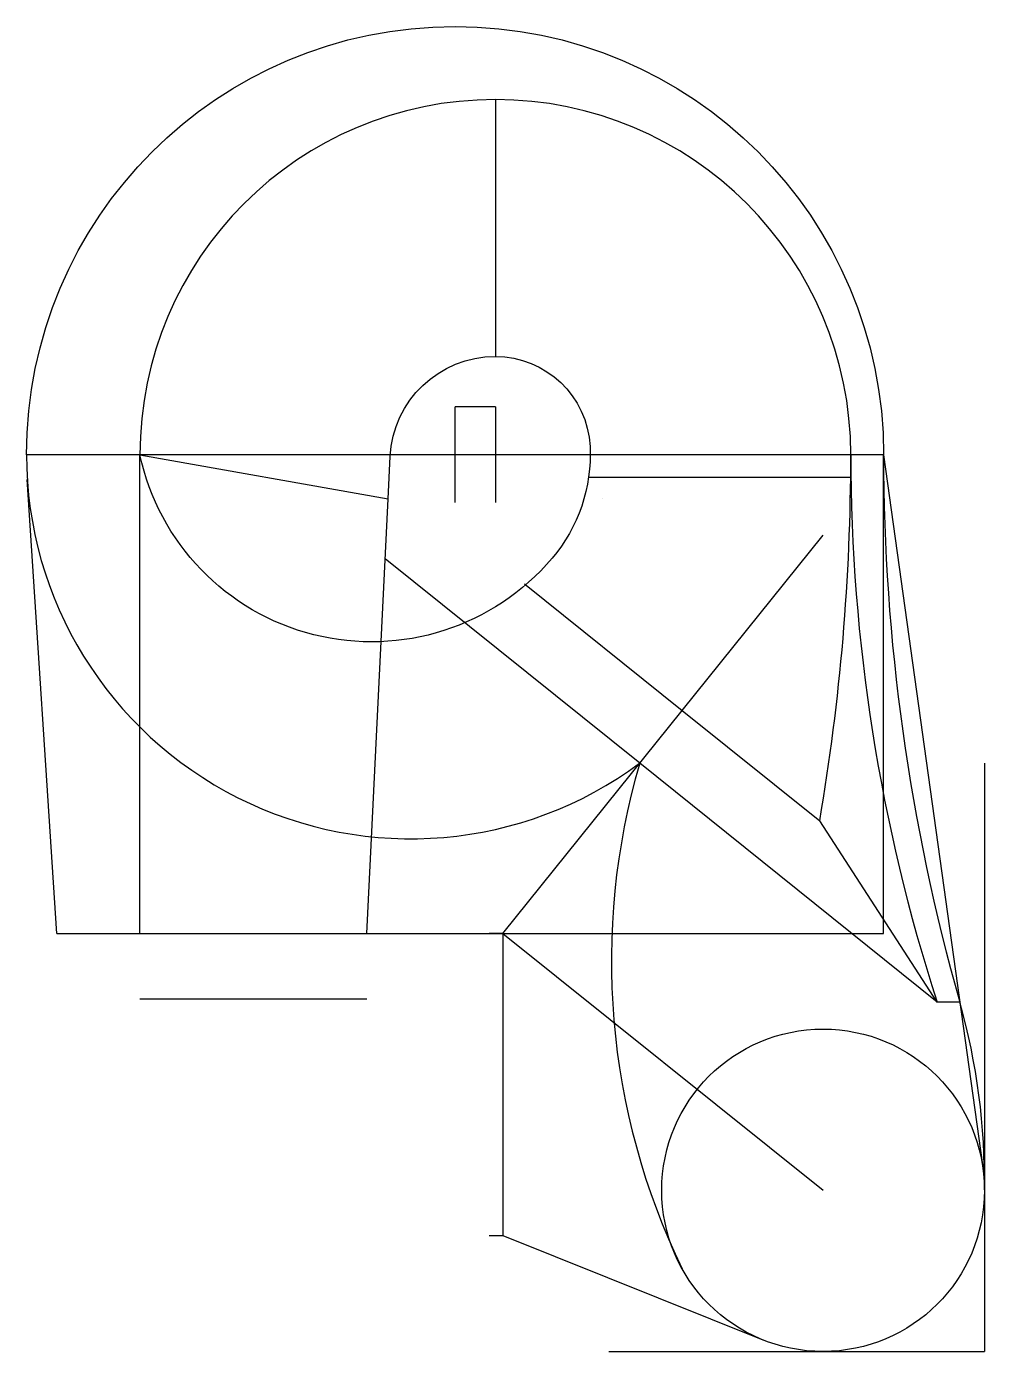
# Model space of a CAD drawing. Header units: millimetres. Extents: x -30 to 160, y -67 to 196.
import ezdxf

# ---------------------------------------------------------------- set-up
doc = ezdxf.new("R2010")
doc.units = ezdxf.units.MM
doc.layers.get('0').update_dxf_attribs({"linetype": 'CONTINUOUS'})

msp = doc.modelspace()

# ---------------------------------------------------------------- linework, layer by layer
for p, q in [((62.5, 181.75), (62.5, 130.75)), ((54.5, 101.74), (54.5, 120.76)), ((62.5, 120.76), (54.5, 120.76)), ((62.5, 120.76), (62.5, 101.74)), ((-8, 16.25), (-8, 111.25)), ((139.5, 16.25), (139.5, 111.25)), ((139.5, 111.25), (159.5, -32.54)), ((-24.5, 16.25), (-30.34, 106.32)), ((133.03, 106.76), (80.98, 106.76)), ((37, 16.25), (41.23, 102.5)), ((83.77, 102.5), (83.77, 102.5)), ((64.01, 16.25), (127.5, 95.28)), ((91.13, 50), (40.64, 90.56)), ((68.27, 85.6), (99.54, 60.48)), ((99.54, 60.48), (126.83, 38.56)), ((150.11, 2.62), (91.13, 50)), ((159.5, 50), (159.5, -66.75)), ((-24.5, 16.25), (-8, 16.25)), ((-8, 16.25), (37, 16.25)), ((-8, 16.25), (37, 16.25)), ((14.5, 16.25), (139.5, 16.25)), ((37, 16.25), (64.01, 16.25)), ((64.01, 16.25), (61.29, 16.25)), ((64.01, 16.25), (127.5, -34.75)), ((64.01, 16.25), (64.01, -43.75)), ((-8, 3.25), (37, 3.25)), ((154.61, 2.62), (150.11, 2.62)), ((61.29, -43.75), (64.01, -43.75)), ((64.01, -43.75), (115.58, -64.45)), ((85, -66.75), (159.5, -66.75))]:
    msp.add_line(p, q)
for points in [[(139.5, 111.25), (-30.5, 111.25, -1)], [(-8, 111.25), (41.23, 102.5), (41.23, 102.5), (41.64, 110.89, -0.399937), (62.5, 130.75, -0.399926), (81.27, 112.88, -0.190344), (73.74, 90.69, -0.622687)], [(126.83, 38.56, 0.042396), (133, 111.25, 0.078265), (150.11, 2.62)]]:
    msp.add_lwpolyline(points, format="xyb", close=True)
msp.add_circle((127.5, -34.75), 32)
for centre, radius, start, end in [((62.5, 111.25), 70.5, 0, 180), ((45.73, 111.25), 76.23, 180, 306.5429), ((537.54, 111.25), 398.04, 180, 195.8377), ((225.5, 10.76), 139.99, 163.7209, 205.869), ((30.29, -32.65), 129.22, -0.8911, 15.8377)]:
    msp.add_arc(centre, radius, start, end)

doc.saveas('drawing.dxf')
